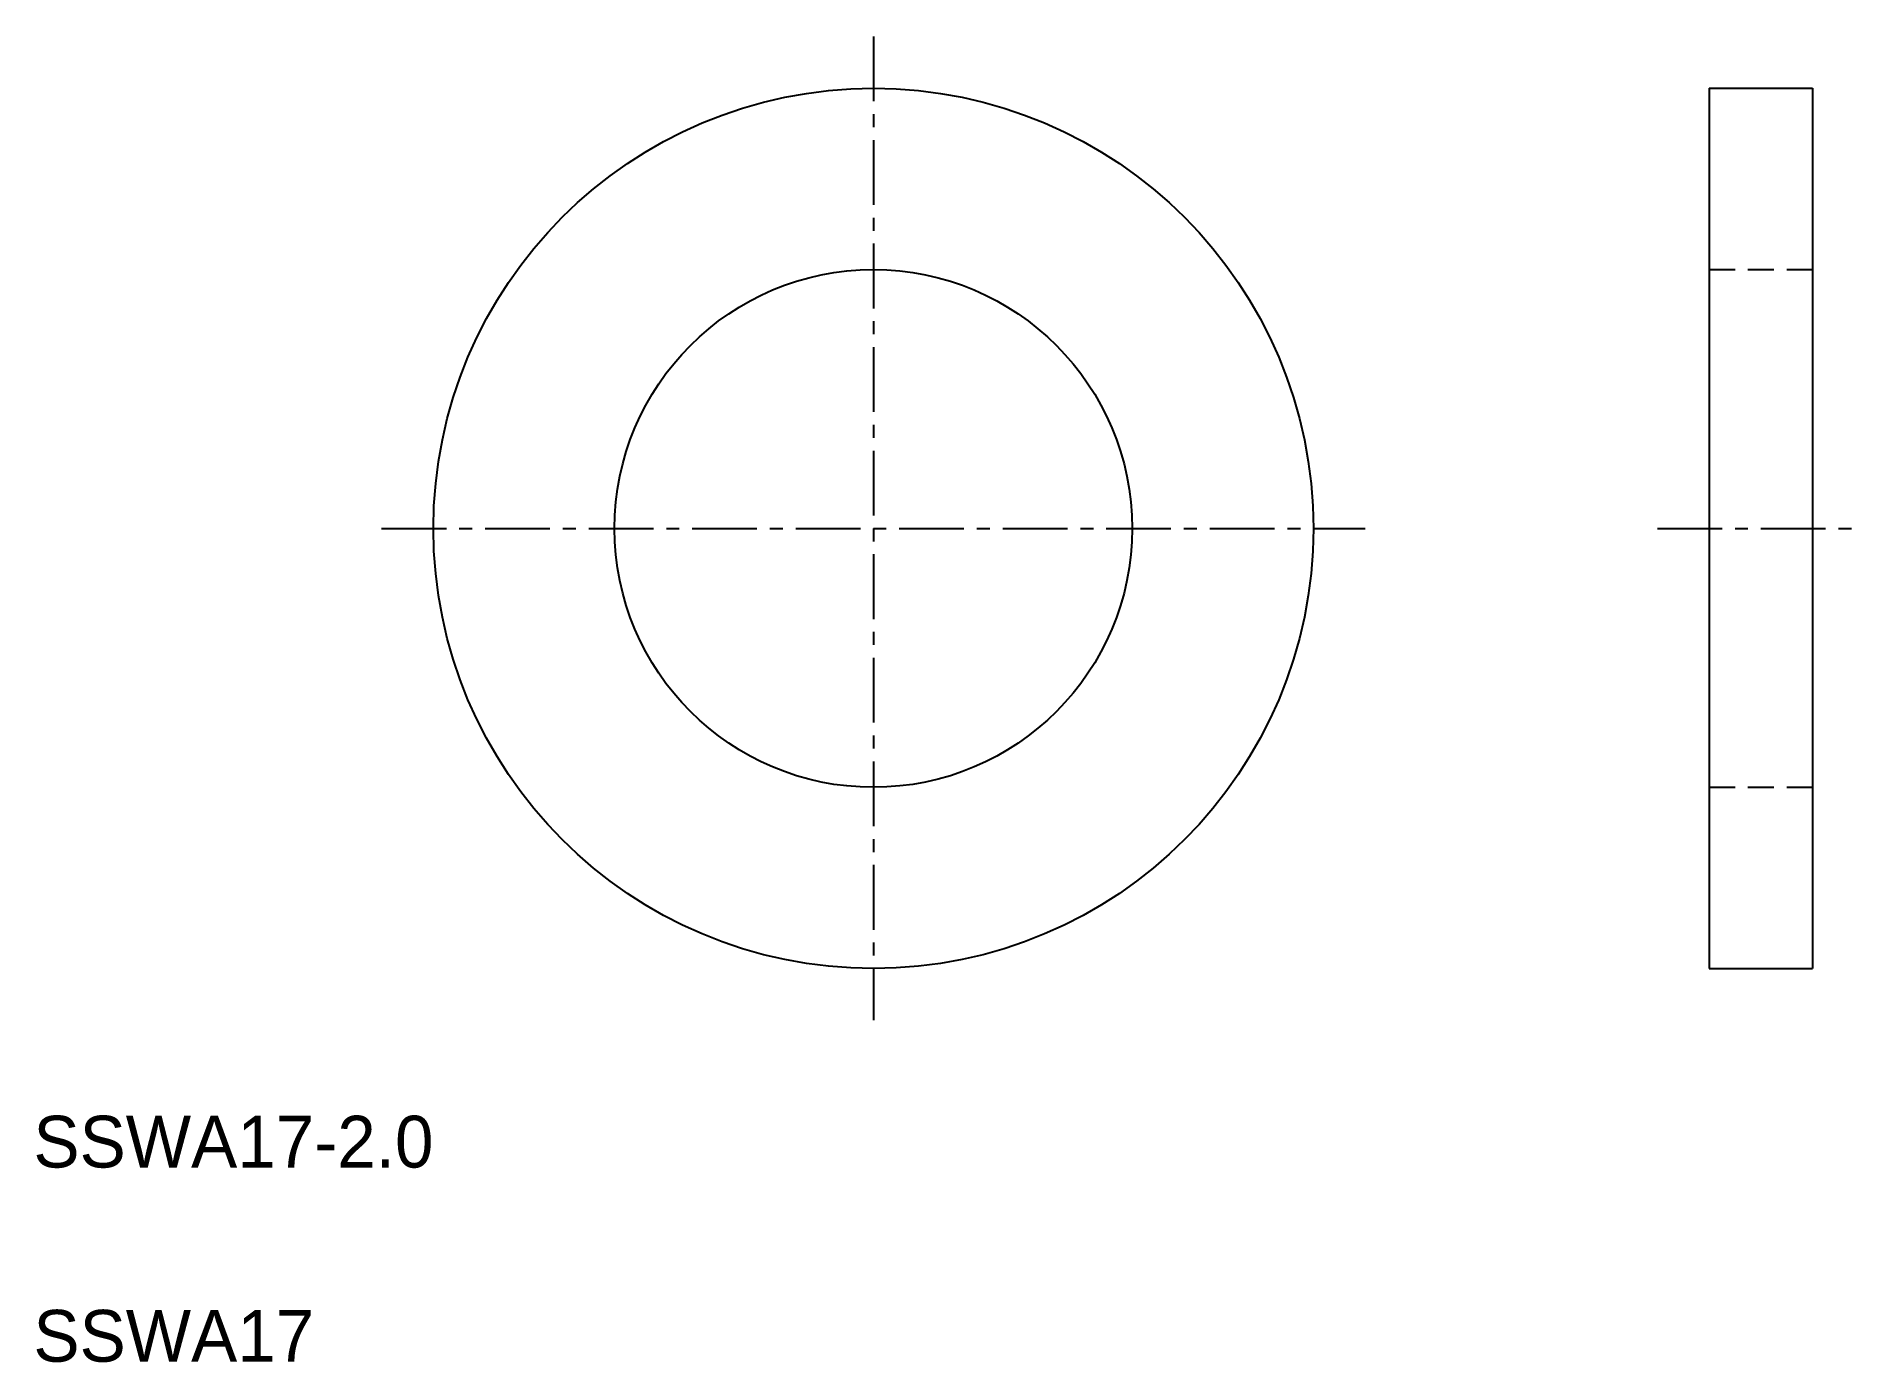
# Model space of a CAD drawing. Extents: x 2.6 to 37.9, y 2.5 to 28.1.
import ezdxf

# ---------------------------------------------------------------- set-up
doc = ezdxf.new("R2010")
doc.units = 0
doc.linetypes.add('CENTER', pattern=[2, 1.25, -0.25, 0.25, -0.25])
doc.linetypes.add('DASHED', pattern=[0.75, 0.5, -0.25])
doc.layers.get('0').update_dxf_attribs({"linetype": 'CONTINUOUS'})
doc.layers.add('CENTER', color=1, linetype='CENTER')

msp = doc.modelspace()

# ---------------------------------------------------------------- linework, layer by layer
at = {"color": 7, "linetype": 'CONTINUOUS'}
for p, q in [((34.875, 27.093), (34.875, 10.093)), ((34.875, 27.093), (36.875, 27.093)), ((36.875, 27.093), (36.875, 10.093)), ((36.875, 18.593), (36.875, 18.593)), ((34.875, 10.093), (36.875, 10.093))]:
    msp.add_line(p, q, dxfattribs=at)
at = {"color": 3, "linetype": 'DASHED'}
for p, q in [((34.875, 23.593), (36.875, 23.593)), ((34.875, 13.593), (36.875, 13.593))]:
    msp.add_line(p, q, dxfattribs=at)
at = {"color": 7, "linetype": 'CONTINUOUS'}
for radius in [8.5, 5]:
    msp.add_circle((18.728, 18.593), radius, dxfattribs=at)
at = {"layer": 'CENTER', "color": 1, "linetype": 'CENTER'}
for p, q in [((18.728, 28.093), (18.728, 9.093)), ((9.228, 18.593), (28.228, 18.593)), ((33.875, 18.593), (37.875, 18.593))]:
    msp.add_line(p, q, dxfattribs=at)

# ---------------------------------------------------------------- texts
at = {"color": 7, "linetype": 'CONTINUOUS'}
for s, p in [('SSWA17-2.0', (2.5, 6.25)), ('SSWA17', (2.5, 2.5))]:
    msp.add_text(s, height=1, dxfattribs=at).set_placement(p)

doc.saveas('drawing.dxf')
